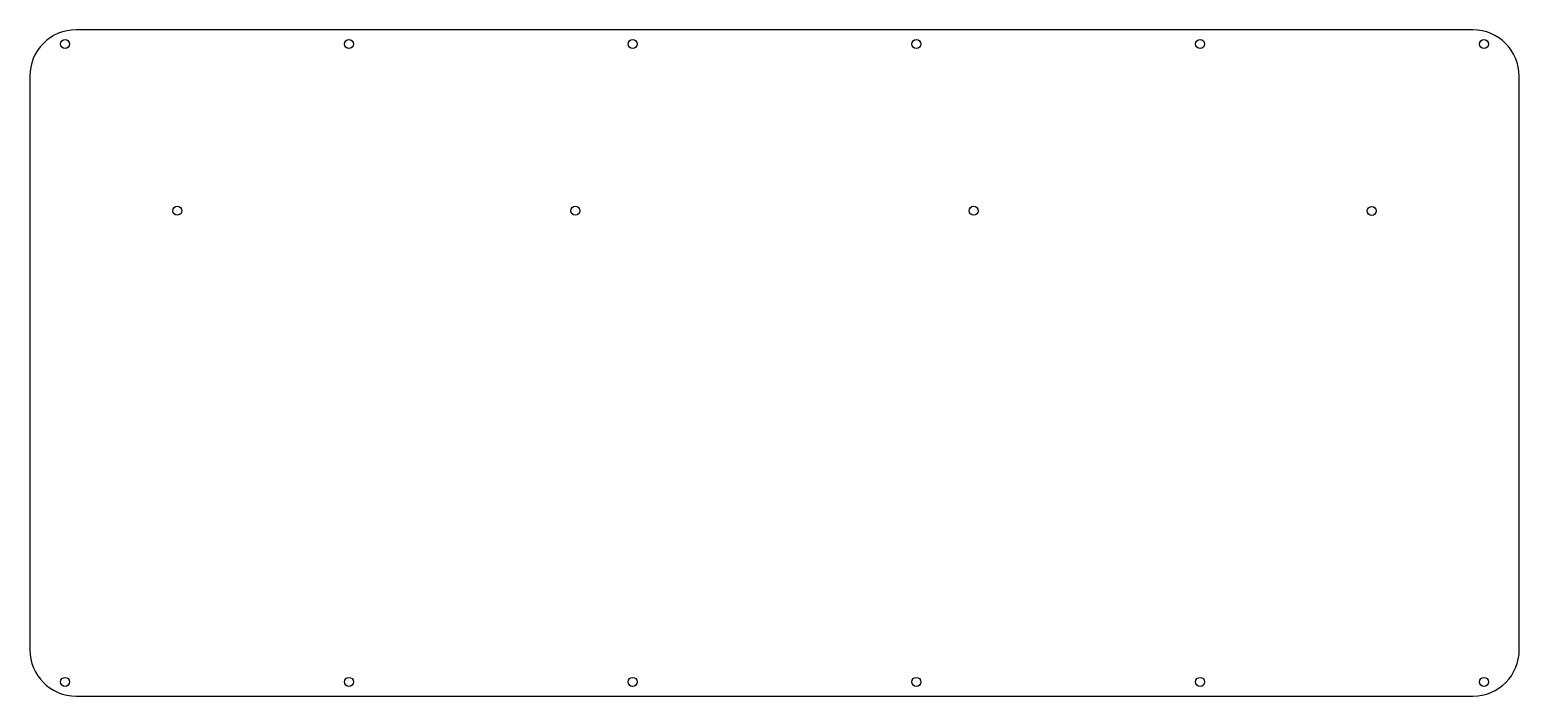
# Model space of a CAD drawing. Extents: x 29 to 392, y -215 to -53.
import ezdxf

# ---------------------------------------------------------------- set-up
doc = ezdxf.new("R2010")
doc.units = 0
doc.header["$MEASUREMENT"] = 0
doc.layers.get('0').update_dxf_attribs({"linetype": 'CONTINUOUS'})

msp = doc.modelspace()

# ---------------------------------------------------------------- linework, layer by layer
at = {"color": 0}
for p, q in [((380.9, -52.86), (39.85, -52.86)), ((28.55, -64.17), (28.55, -204.18)), ((392.21, -204.17), (392.21, -64.17)), ((39.85, -215.48), (380.91, -215.48))]:
    msp.add_line(p, q, dxfattribs=at)
for centre in [(37.17, -56.36), (64.55, -97.02), (161.77, -97.02), (258.99, -97.02), (356.21, -97.05), (37.17, -211.98)]:
    msp.add_circle(centre, 1.1, dxfattribs=at)
at = {"linetype": 'Continuous'}
for centre in [(106.46, -56.36), (175.74, -56.36), (245.02, -56.36), (314.31, -56.36), (383.59, -56.36), (106.46, -211.98), (175.74, -211.98), (245.02, -211.98), (314.31, -211.98), (383.59, -211.98)]:
    msp.add_circle(centre, 1.1, dxfattribs=at)
at = {"color": 0}
for centre, start, end in [((39.86, -64.17), 90.0162, 180.0162), ((380.91, -64.17), 0.0162, 90.0162), ((39.86, -204.17), 180.0162, 269.9838), ((380.91, -204.17), 270.0162, 0.0162)]:
    msp.add_arc(centre, 11.31, start, end, dxfattribs=at)

doc.saveas('drawing.dxf')
